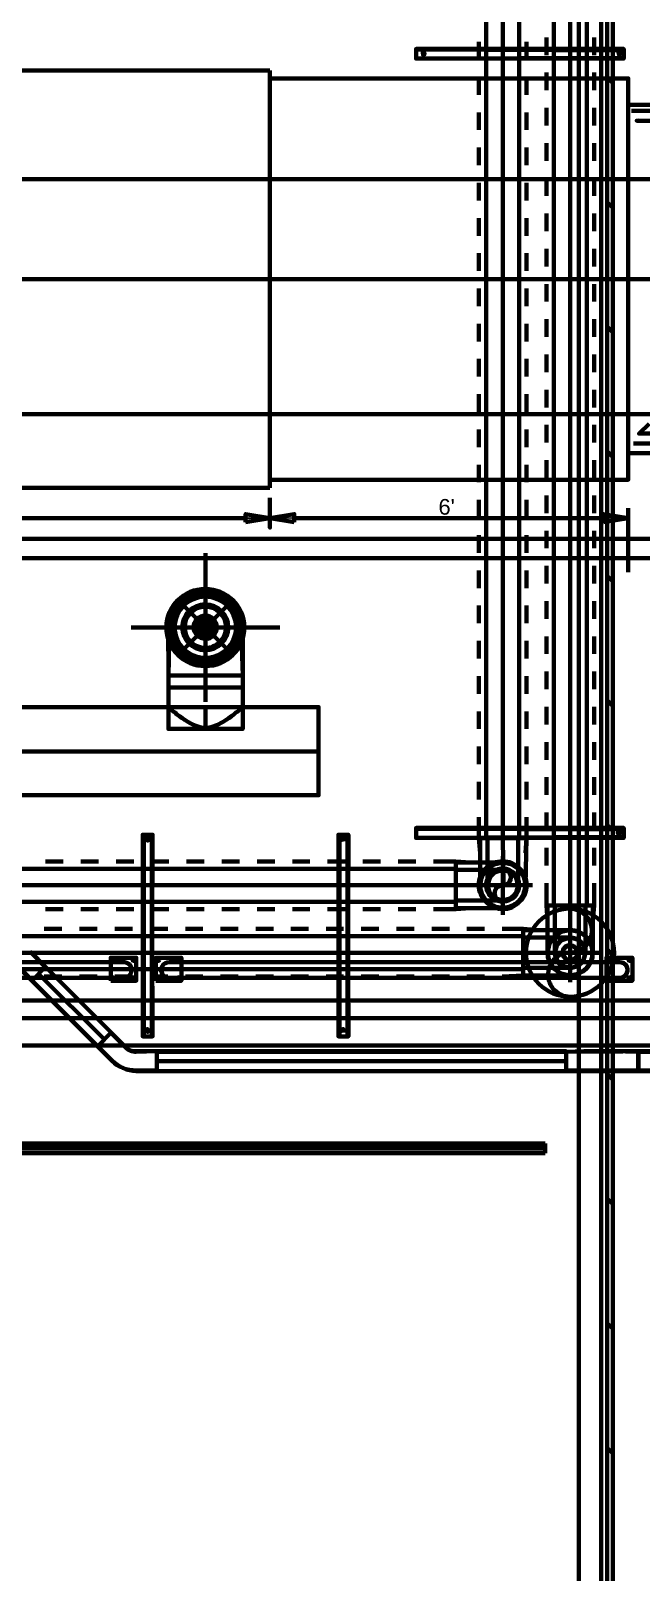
# Model space of a CAD drawing. Extents: x 0 to 1153, y 0 to 816.
# Drawn here: x 468.7 to 488.8, y 466.3 to 517.2 of the extents above; entities that cross this region are included whole.
import ezdxf

# ---------------------------------------------------------------- set-up
doc = ezdxf.new("R2010")
doc.units = 0
doc.header["$MEASUREMENT"] = 0
for name, color, linetype in [('Arch', 7, 'Continuous'), ('EQUIPMENTS', 7, 'Continuous'), ('Hatch', 7, 'Continuous'), ('HVAC', 7, 'Continuous'), ('PIPE', 7, 'Continuous')]:
    doc.layers.add(name, color=color, linetype=linetype)
doc.styles.add('Arial', font='arial.ttf')

msp = doc.modelspace()

# ---------------------------------------------------------------- hatches: boundary and pattern name
at = {"layer": 'Hatch', "linetype": 'Continuous', "lineweight": 211}
for points in [[(475.763, 501.258), (476.567, 501.121), (475.763, 500.994), (475.763, 501.121)], [(477.372, 501.258), (477.372, 501.121), (477.372, 500.994), (476.567, 501.121)], [(487.585, 501.258), (488.4, 501.121), (487.585, 500.994), (487.585, 501.121)]]:
    msp.add_hatch(color=251, dxfattribs=at).paths.add_polyline_path(points, flags=0)

# ---------------------------------------------------------------- linework, layer by layer
at = {"layer": 'Arch', "color": 11, "linetype": 'Continuous', "lineweight": 211}
for p, q in [((487.511, 383.91), (487.511, 638.059)), ((487.892, 515.493), (487.701, 515.684)), ((487.892, 511.376), (487.701, 511.567)), ((487.892, 507.259), (487.701, 507.45)), ((487.892, 503.142), (487.701, 503.333)), ((487.892, 499.025), (487.701, 499.216)), ((487.892, 494.908), (487.701, 495.109)), ((487.892, 490.791), (487.701, 490.993)), ((487.892, 486.675), (487.701, 486.876)), ((487.892, 482.568), (487.701, 482.759)), ((487.892, 478.451), (487.701, 478.642)), ((487.892, 474.334), (487.701, 474.525)), ((487.892, 470.218), (487.701, 470.408))]:
    msp.add_line(p, q, dxfattribs=at)
for points in [[(683.546, 383.17), (486.77, 383.17), (486.77, 638.799), (492.315, 633.254)], [(683.546, 383.17), (486.77, 383.17), (486.77, 638.799), (683.546, 638.799)], [(683.154, 383.254), (683.059, 383.254), (682.964, 383.254), (487.892, 383.254), (487.892, 638.609), (682.964, 638.609), (682.964, 383.254)], [(113.961, 576.781), (487.701, 576.781), (487.701, 454.501), (113.961, 454.501)], [(110.871, 493.194), (117.03, 493.194), (123.19, 484.6), (917.988, 484.6)], [(456.809, 486.448), (471.784, 486.448), (471.836, 486.432), (471.884, 486.406), (471.926, 486.37), (471.959, 486.325), (471.982, 486.274), (471.994, 486.22), (471.994, 486.166), (471.982, 486.112), (471.959, 486.061), (471.926, 486.016), (471.884, 485.98), (471.836, 485.954), (471.784, 485.938), (471.752, 485.934), (456.864, 485.934)], [(113.961, 485.182), (496.327, 485.182), (113.961, 485.182)]]:
    msp.add_lwpolyline(points, dxfattribs=at)
for points in [[(471.308, 485.838), (471.308, 486.6), (472.154, 486.6), (472.154, 485.838)], [(471.728, 486.452), (471.784, 486.448)], [(472.8, 485.838), (472.8, 486.6), (473.647, 486.6), (473.647, 485.838)], [(487.68, 485.838), (487.68, 486.6), (488.537, 486.6), (488.537, 485.838)], [(494.845, 483.701), (494.845, 427.429), (494.845, 483.701), (496.327, 483.701), (113.961, 483.701)]]:
    msp.add_lwpolyline(points, close=True, dxfattribs=at)
msp.add_lwpolyline([(473.247, 485.934), (473.178, 485.941), (473.126, 485.959), (473.069, 485.997), (473.023, 486.049), (472.993, 486.112), (472.981, 486.166), (472.981, 486.22), (473.015, 486.325), (473.015, 486.325), (473.015, 486.325), (472.981, 486.22), (472.981, 486.166), (472.993, 486.112), (473.023, 486.049), (473.069, 485.997), (473.126, 485.959), (473.178, 485.941), (473.247, 485.934), (488.139, 485.934), (488.194, 485.945), (488.244, 485.966), (488.299, 486.006), (488.342, 486.061), (488.365, 486.112), (488.377, 486.166), (488.377, 486.22), (488.365, 486.274), (488.335, 486.337), (488.289, 486.389), (488.232, 486.427), (488.18, 486.445), (488.124, 486.452), (473.247, 486.453, 0.273624), (473.015, 486.325)], format="xyb", dxfattribs=at)
for centre, radius in [((471.376, 486.532), 0.037), ((472.064, 486.532), 0.037), ((472.879, 486.532), 0.037), ((473.567, 486.532), 0.037), ((487.759, 486.532), 0.037), ((488.447, 486.532), 0.037), ((471.376, 485.918), 0.037), ((472.064, 485.918), 0.0371), ((472.879, 485.918), 0.037), ((473.567, 485.918), 0.0371), ((487.759, 485.918), 0.037), ((488.447, 485.918), 0.037)]:
    msp.add_circle(centre, radius, dxfattribs=at)
msp.add_arc((488.119, 486.193), 0.259, 271.305, 91.8195, dxfattribs=at)
at = {"layer": 'EQUIPMENTS', "color": 251, "linetype": 'Continuous', "lineweight": 211}
for p, q in [((488.506, 514.583), (491.617, 514.583)), ((113.961, 509.016), (613.981, 509.016)), ((488.58, 503.587), (491.617, 503.587)), ((632.852, 500.443), (113.961, 500.443)), ((632.852, 499.798), (113.961, 499.798))]:
    msp.add_line(p, q, dxfattribs=at)
for points in [[(488.76, 514.265), (488.685, 514.255), (491.617, 514.255)], [(489.088, 504.243), (488.76, 503.915), (491.617, 503.915)]]:
    msp.add_lwpolyline(points, dxfattribs=at)
msp.add_lwpolyline([(487.585, 500.994), (488.4, 501.121), (487.585, 501.258)], close=True, dxfattribs=at)
at = {"layer": 'Hatch', "color": 251, "linetype": 'Continuous', "lineweight": 211}
for p, q in [((476.567, 515.916), (113.961, 515.916)), ((488.4, 499.332), (488.4, 501.449)), ((475.763, 501.121), (422.18, 501.121)), ((487.585, 501.121), (477.372, 501.121))]:
    msp.add_line(p, q, dxfattribs=at)
at = {"layer": 'Hatch', "color": 3, "linetype": 'Continuous', "lineweight": 211}
for p, q in [((472.398, 490.664), (472.419, 490.664)), ((478.864, 490.664), (478.885, 490.664))]:
    msp.add_line(p, q, dxfattribs=at)
at = {"layer": 'Hatch', "color": 5, "linetype": 'Continuous', "lineweight": 211}
for p, q in [((471.096, 483.902), (468.926, 486.071)), ((486.357, 483.182), (472.832, 483.182)), ((113.961, 480.303), (485.659, 480.303))]:
    msp.add_line(p, q, dxfattribs=at)
at = {"layer": 'Hatch', "color": 3, "linetype": 'Continuous', "lineweight": 211}
for points in [[(488.252, 516.573), (488.252, 516.308), (488.252, 516.625), (488.252, 516.308), (488.252, 516.573), (481.394, 516.604), (488.252, 516.625), (481.394, 516.625), (481.394, 516.308), (488.252, 516.308), (481.394, 516.308), (488.252, 516.329)], [(481.394, 516.573), (481.394, 516.308), (481.394, 516.573), (481.394, 516.625), (481.394, 516.329)], [(481.632, 516.424), (481.613, 516.516), (481.632, 516.424), (481.679, 516.468), (481.613, 516.516), (481.632, 516.424), (481.613, 516.516), (481.613, 516.516)], [(488.098, 516.424), (488.079, 516.516), (488.098, 516.424), (488.146, 516.468), (488.079, 516.516), (488.098, 516.424), (488.079, 516.516), (488.079, 516.516)], [(472.567, 490.511), (472.534, 490.466), (472.475, 490.493), (472.567, 490.511), (472.523, 490.558), (472.475, 490.493), (472.567, 490.511), (472.534, 490.466), (472.475, 490.493), (472.472, 490.507)], [(479.033, 490.511), (478.942, 490.493), (479.033, 490.511), (478.99, 490.558), (478.942, 490.493), (479.033, 490.511), (478.942, 490.493), (478.942, 490.493)], [(488.252, 490.834), (488.252, 490.559), (488.252, 490.887), (488.252, 490.559), (488.252, 490.834), (481.394, 490.855), (488.252, 490.887), (481.394, 490.887), (481.394, 490.559), (488.252, 490.559), (481.394, 490.559), (488.252, 490.59)], [(481.394, 490.834), (481.394, 490.559), (481.394, 490.834), (481.394, 490.887), (481.394, 490.59)], [(488.098, 490.686), (488.053, 490.718), (488.079, 490.777), (488.098, 490.686), (488.146, 490.729), (488.079, 490.777), (488.098, 490.686), (488.053, 490.718), (488.079, 490.777), (488.094, 490.781)], [(472.419, 483.997), (472.694, 483.997), (472.366, 483.997), (472.694, 483.997), (472.419, 483.997), (472.694, 483.997), (472.419, 483.997), (472.366, 483.997), (472.662, 483.997), (472.366, 483.997)], [(472.567, 484.193), (472.534, 484.148), (472.475, 484.174), (472.567, 484.193), (472.523, 484.24), (472.475, 484.174), (472.567, 484.193), (472.534, 484.148), (472.475, 484.174), (472.472, 484.189)], [(478.885, 483.997), (479.16, 483.997), (478.832, 483.997), (479.16, 483.997), (478.885, 483.997), (479.16, 483.997), (478.885, 483.997), (478.832, 483.997), (479.129, 483.997), (478.832, 483.997)], [(479.033, 484.193), (478.941, 484.178), (478.982, 484.24), (479.033, 484.193), (478.99, 484.24), (478.941, 484.178), (479.033, 484.193), (478.941, 484.178), (478.941, 484.178)]]:
    msp.add_lwpolyline(points, dxfattribs=at)
at = {"layer": 'Hatch', "color": 251, "linetype": 'Continuous', "lineweight": 211}
for points in [[(476.567, 502.126), (476.567, 515.916), (476.567, 502.126), (476.567, 515.916), (476.567, 502.126), (476.567, 515.916), (476.567, 502.126), (113.961, 502.126)], [(113.961, 512.318), (490.294, 512.318), (503.216, 512.318)], [(113.961, 504.56), (490.294, 504.56), (503.216, 504.56)], [(476.567, 501.798), (476.567, 500.803), (476.567, 501.798)]]:
    msp.add_lwpolyline(points, dxfattribs=at)
for points in [[(476.567, 515.652), (476.567, 502.391), (488.4, 502.391), (488.4, 515.652)], [(494.845, 503.269), (494.845, 514.773), (488.4, 514.773), (488.4, 503.269)], [(475.763, 500.994), (476.567, 501.121), (475.763, 501.258)], [(477.372, 500.994), (476.567, 501.121), (477.372, 501.258)]]:
    msp.add_lwpolyline(points, close=True, dxfattribs=at)
at = {"layer": 'Hatch', "color": 251, "linetype": 'Continuous', "lineweight": 0}
for points in [[(477.372, 501.258), (477.372, 501.121), (476.567, 501.121), (477.372, 500.994), (477.372, 501.121), (476.567, 501.121), (475.763, 501.258), (475.763, 501.121), (475.763, 500.994), (476.567, 501.121)], [(487.585, 501.258), (488.4, 501.121), (487.585, 501.121), (487.585, 500.994), (488.4, 501.121), (487.585, 501.121)]]:
    msp.add_lwpolyline(points, close=True, dxfattribs=at)
msp.add_lwpolyline([(475.763, 501.121), (476.567, 501.121), (475.763, 501.121)], dxfattribs=at)
at = {"layer": 'Hatch', "color": 3, "linetype": 'Continuous', "lineweight": 211}
for points in [[(472.662, 490.664), (472.366, 490.664), (472.662, 490.664), (472.419, 490.664), (472.366, 490.664), (472.662, 490.664), (472.419, 490.664), (472.694, 490.664), (472.398, 490.664), (472.398, 483.997), (472.366, 490.664), (472.398, 483.997), (472.398, 490.664), (472.366, 483.997), (472.366, 490.664), (472.662, 490.664), (472.662, 483.997), (472.694, 490.664), (472.662, 483.997), (472.662, 490.664), (472.694, 483.997)], [(479.129, 490.664), (478.832, 490.664), (479.129, 490.664), (478.885, 490.664), (478.832, 490.664), (479.129, 490.664), (478.885, 490.664), (479.16, 490.664), (478.864, 490.664), (478.864, 483.997), (478.832, 490.664), (478.864, 483.997), (478.864, 490.664), (478.832, 483.997), (478.832, 490.664), (479.129, 490.664), (479.129, 483.997), (479.16, 490.664), (479.129, 483.997), (479.129, 490.664), (479.16, 483.997)]]:
    msp.add_lwpolyline(points, close=True, dxfattribs=at)
at = {"layer": 'Hatch', "color": 5, "linetype": 'Continuous', "lineweight": 211}
for points in [[(469.149, 486.283), (468.672, 486.77), (469.159, 486.294), (468.683, 486.78), (469.149, 486.283)], [(468.704, 485.838), (468.217, 486.315), (468.715, 485.849), (468.238, 486.336), (468.704, 485.838), (469.159, 486.294)], [(471.329, 484.124), (471.805, 483.648), (471.318, 484.113), (471.794, 483.637), (471.329, 484.124), (470.874, 483.669), (468.715, 485.849), (470.884, 483.679), (468.704, 485.838), (470.874, 483.669), (471.329, 484.124), (469.159, 486.294), (471.329, 484.124), (469.159, 486.294), (468.715, 485.849), (469.159, 486.294), (468.704, 485.838), (469.159, 486.294), (471.329, 484.124), (470.884, 483.679), (471.329, 484.124), (470.874, 483.669)], [(471.361, 483.203), (470.884, 483.679), (471.35, 483.193), (470.874, 483.669)], [(490.093, 483.51), (486.357, 483.489), (486.939, 483.51), (486.357, 483.489), (488.728, 483.51)], [(485.659, 480.462), (113.961, 480.462), (485.659, 480.452), (113.961, 480.452), (485.659, 480.462), (485.659, 480.145)], [(113.961, 480.155), (485.659, 480.155), (113.961, 480.145), (485.659, 480.145)]]:
    msp.add_lwpolyline(points, close=True, dxfattribs=at)
msp.add_lwpolyline([(490.093, 482.875), (486.357, 482.875), (486.939, 482.854), (486.357, 482.854), (486.357, 483.489), (472.832, 483.489), (486.357, 483.51), (486.357, 482.854), (472.832, 482.854), (486.357, 482.854), (472.832, 482.854), (486.357, 482.854), (486.357, 483.489), (486.357, 482.854), (486.357, 483.51), (472.832, 483.51), (472.832, 482.854), (472.832, 483.489), (472.832, 482.875), (472.149, 482.875, -0.198943), (471.352, 483.195, 0.198948), (472.154, 482.854), (472.832, 482.875), (472.149, 482.875, -0.198943), (471.352, 483.195, 0.198948), (472.154, 482.854), (472.832, 482.854), (472.832, 483.51), (472.149, 483.508, -0.199024), (471.793, 483.635, 0.198862), (472.154, 483.489), (472.832, 483.51), (472.149, 483.508, -0.199024), (471.793, 483.635, 0.198862), (472.154, 483.489), (472.832, 483.51), (486.357, 483.51), (486.357, 482.854), (488.728, 482.854), (490.093, 482.854)], format="xyb", dxfattribs=at)
for points in [[(472.832, 483.51), (472.832, 482.854), (472.832, 483.51)], [(489.691, 483.489), (486.939, 483.51), (488.315, 483.51), (488.728, 483.51), (491.924, 483.489), (488.728, 483.51), (488.728, 482.854), (491.924, 482.854), (488.738, 482.875), (488.326, 482.875), (486.939, 482.854), (489.691, 482.854)], [(490.082, 483.489), (488.738, 483.489), (488.738, 482.854), (488.738, 482.854), (488.728, 483.51), (490.093, 483.51)], [(490.093, 482.875), (488.728, 482.854), (488.738, 483.489), (490.093, 483.489)]]:
    msp.add_lwpolyline(points, dxfattribs=at)
at = {"layer": 'HVAC', "color": 6, "linetype": 'Continuous', "lineweight": 211}
for p, q in [((474.44, 495.057), (474.44, 499.967)), ((473.572, 498.38), (475.308, 496.644)), ((475.308, 498.38), (473.572, 496.644)), ((471.985, 497.512), (476.896, 497.512)), ((478.176, 494.877), (478.176, 491.966))]:
    msp.add_line(p, q, dxfattribs=at)
for points in [[(475.615, 497.517, 0.414184), (474.435, 498.697, 0.41421), (473.276, 497.517, 0.414229), (474.435, 496.401, -0.414223), (473.318, 497.517, -0.414211), (474.435, 498.623, 0.414221), (473.329, 497.517, 0.414221), (474.435, 496.39, -0.414199), (473.308, 497.517, -0.414186), (474.435, 498.623, 0.414221), (473.329, 497.517, 0.414221), (474.435, 496.411, -0.414221), (473.329, 497.517, -0.414221), (474.435, 498.623, -0.414221), (475.541, 497.517, -0.414221), (474.435, 496.411, -0.414221), (473.329, 497.517, -0.414221), (474.435, 498.623, 0.414221), (473.329, 497.517, 0.414221), (474.435, 496.369, -0.414234), (473.287, 497.517, -0.414207), (474.435, 498.623, -0.414221), (475.541, 497.517, -0.414221), (474.435, 496.39, 0.414214), (475.615, 497.517, 0.414201), (474.435, 498.697, -0.41419), (475.615, 497.517, 0.414217), (474.435, 498.697, -0.414184), (475.615, 497.517, -0.414195), (474.435, 496.337, 0.414195), (475.615, 497.517, -0.414229), (474.435, 496.401, 0.414203), (475.541, 497.517, 0.414221), (474.435, 498.697, -0.414201), (475.541, 497.517, -0.414221), (474.435, 496.39, 0.414214), (475.541, 497.517, 0.414221), (474.435, 498.623, -0.414221), (475.541, 497.517, -0.414221), (474.435, 496.411, 0.414221), (475.541, 497.517, 0.414221), (474.435, 498.697, -0.414179), (475.541, 497.517, -0.414221), (474.435, 496.369, 0.414207), (475.615, 497.517, -0.414221), (474.435, 496.411, -0.414199), (473.308, 497.517, -0.414217), (474.435, 498.697, 0.41421), (473.255, 497.517, 0.414222), (474.435, 496.337, -0.414222), (473.255, 497.517), (473.213, 495.924), (473.213, 495.522), (473.213, 494.877), (473.213, 494.157), (473.213, 494.877), (473.213, 495.522), (473.213, 494.877), (473.213, 494.157), (473.213, 494.877), (475.668, 494.877), (475.668, 494.157), (475.668, 494.877), (475.668, 495.522), (475.668, 495.924), (475.615, 497.517, -0.414211), (474.435, 496.231, 0.414207), (475.721, 497.517, 0.414212), (474.435, 498.771, -0.414214), (475.721, 497.517, -0.414214), (474.435, 496.231, -0.414207), (473.149, 497.517, -0.414196), (474.435, 498.782, -0.414203), (475.7, 497.517, -0.414218), (474.435, 496.231, -0.414197), (473.149, 497.517, -0.414198), (474.435, 498.771, 0.414214), (473.149, 497.517, 0.414207), (474.435, 496.231)], [(475.668, 497.517, -0.414218), (474.435, 496.284, -0.41423), (473.202, 497.517, -0.414218), (474.435, 498.75, -0.414205), (475.668, 497.517, -0.414218), (474.435, 496.284, -0.41423), (473.202, 497.517), (473.213, 495.924), (473.202, 497.517, -0.414218), (474.435, 498.75, -0.414205), (475.668, 497.517), (475.668, 495.924), (475.668, 497.517, -0.414218), (474.435, 496.284, -0.41423), (473.202, 497.517, -0.414218), (474.435, 498.75, -0.414205), (475.668, 497.517, 0.414205), (474.435, 498.75, 0.414218), (473.202, 497.517, 0.41423), (474.435, 496.284)], [(475.541, 497.517, 0.414221), (474.435, 498.644, 0.414221), (473.308, 497.517, 0.414221), (474.435, 496.411, -0.414221), (473.308, 497.517, -0.414221), (474.435, 498.623, 0.414186), (473.308, 497.517)], [(474.435, 497.808), (474.505, 497.8), (474.569, 497.776), (474.624, 497.738), (474.682, 497.671), (474.711, 497.609), (474.737, 497.517), (474.703, 497.404), (474.67, 497.345), (474.607, 497.282), (474.548, 497.249), (474.435, 497.215), (474.313, 497.23), (474.251, 497.265), (474.198, 497.314), (474.158, 497.374), (474.132, 497.442), (474.124, 497.492), (474.139, 497.419), (474.17, 497.353), (474.214, 497.296), (474.27, 497.252), (474.336, 497.221), (474.435, 497.215), (474.336, 497.221), (474.27, 497.252), (474.214, 497.296), (474.17, 497.353), (474.139, 497.419), (474.124, 497.492), (474.139, 497.419), (474.17, 497.353), (474.214, 497.296), (474.27, 497.252), (474.336, 497.221), (474.435, 497.215), (474.548, 497.249), (474.607, 497.282), (474.67, 497.345), (474.703, 497.404), (474.737, 497.517), (474.711, 497.609), (474.682, 497.671), (474.624, 497.738), (474.569, 497.776), (474.505, 497.8), (474.435, 497.808), (474.505, 497.8), (474.569, 497.776), (474.624, 497.738), (474.682, 497.671), (474.711, 497.609), (474.737, 497.517), (474.703, 497.404), (474.67, 497.345), (474.607, 497.282), (474.548, 497.249), (474.435, 497.215), (474.548, 497.249), (474.607, 497.282), (474.67, 497.345), (474.703, 497.404), (474.737, 497.517), (474.737, 497.517), (474.711, 497.609), (474.682, 497.671), (474.624, 497.738), (474.569, 497.776), (474.505, 497.8), (474.435, 497.808), (474.505, 497.8), (474.569, 497.776), (474.624, 497.738), (474.682, 497.671), (474.711, 497.609), (474.737, 497.517), (474.718, 497.447), (474.693, 497.383), (474.656, 497.328), (474.588, 497.27), (474.527, 497.241), (474.435, 497.215), (474.548, 497.249), (474.607, 497.282), (474.67, 497.345), (474.703, 497.404), (474.737, 497.517), (474.737, 497.517), (474.711, 497.609), (474.682, 497.671), (474.624, 497.738), (474.569, 497.776), (474.505, 497.8), (474.435, 497.808, 0.414205), (474.145, 497.517, 0.414253), (474.435, 497.215, -0.414253), (474.144, 497.517, -0.414205), (474.435, 497.808, 0.414205), (474.145, 497.517, 0.414253), (474.435, 497.215), (474.527, 497.241), (474.588, 497.27), (474.656, 497.328), (474.693, 497.383), (474.718, 497.447), (474.737, 497.517, 0.414229), (474.435, 497.808, 0.41423), (474.124, 497.517, -0.41423), (474.435, 497.808, 0.414112), (474.134, 497.517, 0.414137), (474.435, 497.215, 0.414277), (474.737, 497.517, 0.414229), (474.435, 497.808, -0.414114), (474.737, 497.517, -0.414277), (474.435, 497.215, 0.414137), (474.737, 497.517)], [(474.435, 497.311), (474.37, 497.321), (474.313, 497.351), (474.26, 497.408), (474.235, 497.468), (474.229, 497.534), (474.245, 497.598), (474.278, 497.651), (474.34, 497.701), (474.435, 497.734), (474.34, 497.701), (474.278, 497.651), (474.245, 497.598), (474.229, 497.534), (474.235, 497.468), (474.26, 497.408), (474.313, 497.351), (474.37, 497.321), (474.435, 497.311), (474.37, 497.321), (474.294, 497.352), (474.251, 497.403), (474.229, 497.449), (474.219, 497.499), (474.217, 497.517, -0.414158), (474.435, 497.734), (474.544, 497.693), (474.592, 497.651), (474.625, 497.598), (474.652, 497.517), (474.618, 497.422), (474.581, 497.371), (474.53, 497.334), (474.435, 497.311), (474.544, 497.342), (474.601, 497.395), (474.631, 497.452), (474.652, 497.517), (474.652, 497.517), (474.619, 497.403), (474.576, 497.352), (474.519, 497.317), (474.435, 497.311), (474.519, 497.317), (474.576, 497.352), (474.619, 497.403), (474.652, 497.517), (474.652, 497.517, 0.414158), (474.435, 497.734)]]:
    msp.add_lwpolyline(points, format="xyb", dxfattribs=at)
for points in [[(473.424, 497.517, 0.414206), (474.435, 496.507, -0.414206), (473.424, 497.517, -0.414206), (474.435, 498.528, 0.414206)], [(473.678, 497.517, 0.414254), (474.435, 496.76, -0.414254), (473.678, 497.517, -0.414224), (474.435, 498.274, 0.414224)], [(475.128, 497.517, 0.414194), (474.435, 498.21, 0.414239), (473.742, 497.517, 0.414259), (474.435, 496.824, 0.414214), (475.149, 497.517, 0.414183), (474.435, 498.232, 0.414183), (473.721, 497.517, 0.414214), (474.435, 496.803, -0.414214), (473.721, 497.517, -0.414183), (474.435, 498.221, 0.414209), (473.731, 497.517, 0.414209), (474.435, 496.835, 0.414221), (475.117, 497.517, 0.414201), (474.435, 498.2, -0.414201), (475.117, 497.517, -0.414221), (474.435, 496.803, 0.414214), (475.192, 497.517, 0.414183), (474.435, 498.274, -0.414183), (475.192, 497.517, -0.414213), (474.435, 496.76, 0.414213), (475.149, 497.517, 0.414183), (474.435, 498.221, -0.414209), (475.149, 497.517, -0.414214), (474.435, 496.813, 0.414209)], [(473.752, 497.517, 0.414196), (474.435, 496.834, -0.414196), (473.752, 497.517, -0.414176), (474.435, 498.2, 0.414176)], [(475.446, 497.517, 0.414206), (474.435, 498.528, -0.414206), (475.446, 497.517, -0.414206), (474.435, 496.507, 0.414206)], [(474.811, 497.517, 0.414204), (474.435, 497.893, 0.414158), (474.06, 497.517, 0.414196), (474.435, 497.142, -0.414196), (474.059, 497.517, -0.414158), (474.435, 497.903, 0.414273), (474.049, 497.517, 0.414307), (474.435, 497.142, 0.414241), (474.811, 497.517, 0.414204), (474.435, 497.904, -0.414192), (474.81, 497.517, -0.414241), (474.435, 497.13, 0.414228)]]:
    msp.add_lwpolyline(points, format="xyb", close=True, dxfattribs=at)
for points in [[(474.435, 497.406), (474.384, 497.418), (474.345, 497.452), (474.325, 497.499), (474.329, 497.552), (474.356, 497.596), (474.4, 497.623), (474.453, 497.627), (474.501, 497.607), (474.537, 497.56), (474.546, 497.508), (474.525, 497.452), (474.486, 497.418), (474.444, 497.406), (474.47, 497.412), (474.525, 497.452), (474.546, 497.508), (474.537, 497.56), (474.486, 497.616), (474.435, 497.628), (474.486, 497.616), (474.525, 497.583), (474.545, 497.535), (474.54, 497.482), (474.514, 497.439), (474.47, 497.412), (474.417, 497.408), (474.369, 497.427), (474.333, 497.474), (474.324, 497.526), (474.345, 497.583), (474.384, 497.616), (474.426, 497.628), (474.4, 497.623), (474.345, 497.583), (474.324, 497.526), (474.333, 497.474), (474.384, 497.418), (474.435, 497.406), (474.384, 497.418), (474.345, 497.452), (474.325, 497.499), (474.329, 497.552), (474.356, 497.596), (474.4, 497.623), (474.453, 497.627), (474.501, 497.607), (474.534, 497.568), (474.546, 497.517), (474.534, 497.466), (474.501, 497.427), (474.453, 497.408), (474.4, 497.412), (474.356, 497.439), (474.329, 497.482), (474.325, 497.535), (474.345, 497.583), (474.384, 497.616), (474.435, 497.628), (474.486, 497.616), (474.525, 497.583), (474.545, 497.535), (474.54, 497.482), (474.514, 497.439), (474.435, 497.406)], [(474.44, 495.522), (475.668, 495.522), (473.213, 495.522), (474.44, 495.522), (475.668, 495.522), (473.213, 495.522), (474.44, 495.522), (475.668, 495.522), (473.213, 495.522), (475.668, 495.522), (475.668, 494.877), (475.668, 494.157), (475.668, 494.877), (475.668, 495.522), (473.213, 495.522), (474.44, 495.522), (474.44, 495.924)], [(475.668, 495.924), (473.213, 495.924), (475.668, 495.924), (473.213, 495.924), (475.668, 495.924), (473.213, 495.924), (475.668, 495.924), (473.213, 495.924)], [(475.668, 494.877), (475.626, 494.834), (475.562, 494.792), (475.509, 494.739), (475.446, 494.697), (475.372, 494.633), (475.297, 494.58), (475.213, 494.517), (475.118, 494.453), (475.022, 494.39), (474.811, 494.284), (474.747, 494.263), (474.694, 494.242), (474.631, 494.22), (474.567, 494.21), (474.504, 494.199), (474.377, 494.199), (474.313, 494.21), (474.25, 494.22), (474.186, 494.242), (474.123, 494.263), (474.07, 494.284), (473.953, 494.337), (473.858, 494.39), (473.752, 494.453), (473.668, 494.517), (473.583, 494.58), (473.498, 494.633), (473.435, 494.697), (473.371, 494.739), (473.318, 494.792), (473.265, 494.824), (473.223, 494.866), (473.213, 494.866), (473.213, 494.877), (473.213, 494.866), (473.223, 494.866), (473.265, 494.824), (473.318, 494.792), (473.371, 494.739), (473.435, 494.697), (473.498, 494.633), (473.583, 494.58), (473.668, 494.517), (473.752, 494.453), (473.858, 494.39), (473.953, 494.337), (474.07, 494.284), (474.123, 494.263), (474.186, 494.242), (474.25, 494.22), (474.313, 494.21), (474.377, 494.199), (474.504, 494.199), (474.567, 494.21), (474.631, 494.22), (474.694, 494.242), (474.747, 494.263), (474.811, 494.284), (475.022, 494.39), (475.118, 494.453), (475.213, 494.517), (475.297, 494.58), (475.372, 494.633), (475.446, 494.697), (475.509, 494.739), (475.562, 494.792), (475.604, 494.824), (475.668, 494.877)], [(475.668, 494.157), (473.213, 494.157), (474.44, 494.157), (475.668, 494.157), (473.213, 494.157), (474.44, 494.157), (475.668, 494.157), (473.213, 494.157), (474.44, 494.157), (475.668, 494.157), (473.213, 494.157), (474.44, 494.157)]]:
    msp.add_lwpolyline(points, close=True, dxfattribs=at)
for points in [[(474.44, 497.512), (474.44, 495.924)], [(420.296, 493.416), (420.296, 491.966), (420.296, 493.416), (420.296, 494.877), (420.296, 493.416), (478.176, 493.416), (420.296, 493.416), (416.412, 493.416), (416.412, 495.194), (416.412, 491.638), (416.412, 493.416), (416.412, 491.638), (416.412, 495.194), (420.296, 494.877), (478.176, 494.877), (478.176, 491.966), (420.296, 491.966), (416.412, 491.638), (355.917, 491.638)], [(474.44, 494.157), (474.44, 494.877), (474.44, 494.157)]]:
    msp.add_lwpolyline(points, dxfattribs=at)
msp.add_circle((474.436, 497.517), 1.159, dxfattribs=at)
msp.add_point((474.44, 497.512), dxfattribs=at)
msp.add_point((474.44, 497.512), dxfattribs=at)
msp.add_point((474.44, 497.512), dxfattribs=at)
msp.add_point((474.44, 497.512), dxfattribs=at)
msp.add_point((474.44, 497.512), dxfattribs=at)
msp.add_point((474.44, 497.512), dxfattribs=at)
at = {"layer": 'PIPE', "color": 220, "linetype": 'Continuous', "lineweight": 211}
for p, q in [((485.701, 517.006), (485.701, 516.424)), ((487.278, 516.424), (487.278, 517.006)), ((485.701, 515.842), (485.701, 515.26)), ((487.278, 515.26), (487.278, 515.842)), ((485.701, 514.678), (485.701, 514.096)), ((487.278, 514.096), (487.278, 514.678)), ((485.701, 513.514), (485.701, 512.932)), ((487.278, 512.932), (487.278, 513.514)), ((485.701, 512.35), (485.701, 511.768)), ((487.278, 511.768), (487.278, 512.35)), ((485.701, 511.186), (485.701, 510.603)), ((487.278, 510.603), (487.278, 511.186)), ((485.701, 510.021), (485.701, 509.439)), ((487.278, 509.439), (487.278, 510.021)), ((485.701, 508.857), (485.701, 508.275)), ((487.278, 508.275), (487.278, 508.857)), ((485.701, 507.693), (485.701, 507.111)), ((487.278, 507.111), (487.278, 507.693)), ((485.701, 506.529), (485.701, 505.947)), ((487.278, 505.947), (487.278, 506.529)), ((485.701, 505.365), (485.701, 504.783)), ((487.278, 504.783), (487.278, 505.365)), ((485.701, 504.201), (485.701, 503.618)), ((487.278, 503.618), (487.278, 504.201)), ((485.701, 503.036), (485.701, 502.454)), ((487.278, 502.454), (487.278, 503.036)), ((485.701, 501.872), (485.701, 501.29)), ((487.278, 501.29), (487.278, 501.872)), ((485.701, 500.708), (485.701, 500.126)), ((487.278, 500.126), (487.278, 500.708)), ((485.701, 499.544), (485.701, 498.962)), ((487.278, 498.962), (487.278, 499.544)), ((485.701, 498.38), (485.701, 497.798)), ((487.278, 497.798), (487.278, 498.38)), ((485.701, 497.216), (485.701, 496.634)), ((487.278, 496.634), (487.278, 497.216)), ((485.701, 496.051), (485.701, 495.469)), ((487.278, 495.469), (487.278, 496.051)), ((485.701, 494.887), (485.701, 494.305)), ((487.278, 494.305), (487.278, 494.887)), ((485.701, 493.723), (485.701, 493.141)), ((487.278, 493.141), (487.278, 493.723)), ((485.701, 492.559), (485.701, 491.977)), ((487.278, 491.977), (487.278, 492.559)), ((485.701, 491.395), (485.701, 490.813)), ((487.278, 490.813), (487.278, 491.395)), ((485.701, 490.231), (485.701, 489.648)), ((487.278, 489.648), (487.278, 490.231)), ((469.699, 487.553), (469.117, 487.553)), ((470.863, 487.553), (470.281, 487.553)), ((472.027, 487.553), (471.445, 487.553)), ((473.191, 487.553), (472.609, 487.553)), ((474.356, 487.553), (473.774, 487.553)), ((475.52, 487.553), (474.938, 487.553)), ((476.684, 487.553), (476.102, 487.553)), ((477.838, 487.553), (477.255, 487.553)), ((479.002, 487.553), (478.42, 487.553)), ((480.166, 487.553), (479.584, 487.553)), ((481.33, 487.553), (480.748, 487.553)), ((482.494, 487.553), (481.912, 487.553)), ((483.658, 487.553), (483.076, 487.553)), ((469.117, 485.976), (469.699, 485.976)), ((470.281, 485.976), (470.863, 485.976)), ((471.445, 485.976), (472.027, 485.976)), ((472.609, 485.976), (473.191, 485.976)), ((473.774, 485.976), (474.356, 485.976)), ((474.938, 485.976), (475.52, 485.976)), ((476.102, 485.976), (476.684, 485.976)), ((477.255, 485.976), (477.838, 485.976)), ((478.42, 485.976), (479.002, 485.976)), ((479.584, 485.976), (480.166, 485.976)), ((480.748, 485.976), (481.33, 485.976)), ((481.912, 485.976), (482.494, 485.976)), ((483.076, 485.976), (483.658, 485.976))]:
    msp.add_line(p, q, dxfattribs=at)
at = {"layer": 'PIPE', "color": 4, "linetype": 'Continuous', "lineweight": 211}
for p, q in [((483.468, 516.858), (483.468, 516.276)), ((485.045, 516.276), (485.045, 516.858)), ((483.468, 515.694), (483.468, 515.112)), ((485.045, 515.112), (485.045, 515.694)), ((483.468, 514.53), (483.468, 513.948)), ((485.045, 513.948), (485.045, 514.53)), ((483.468, 513.366), (483.468, 512.784)), ((485.045, 512.784), (485.045, 513.366)), ((483.468, 512.202), (483.468, 511.62)), ((485.045, 511.62), (485.045, 512.202)), ((483.468, 511.037), (483.468, 510.455)), ((485.045, 510.455), (485.045, 511.037)), ((483.468, 509.873), (483.468, 509.291)), ((485.045, 509.291), (485.045, 509.873)), ((483.468, 508.709), (483.468, 508.127)), ((485.045, 508.127), (485.045, 508.709)), ((483.468, 507.545), (483.468, 506.963)), ((485.045, 506.963), (485.045, 507.545)), ((483.468, 506.381), (483.468, 505.799)), ((485.045, 505.799), (485.045, 506.381)), ((483.468, 505.217), (483.468, 504.634)), ((485.045, 504.634), (485.045, 505.217)), ((483.468, 504.052), (483.468, 503.47)), ((485.045, 503.47), (485.045, 504.052)), ((483.468, 502.888), (483.468, 502.306)), ((485.045, 502.306), (485.045, 502.888)), ((483.468, 501.724), (483.468, 501.142)), ((485.045, 501.142), (485.045, 501.724)), ((483.468, 500.56), (483.468, 499.978)), ((485.045, 499.978), (485.045, 500.56)), ((483.468, 499.396), (483.468, 498.814)), ((485.045, 498.814), (485.045, 499.396)), ((483.468, 498.232), (483.468, 497.65)), ((485.045, 497.65), (485.045, 498.232)), ((483.468, 497.067), (483.468, 496.485)), ((485.045, 496.485), (485.045, 497.067)), ((483.468, 495.903), (483.468, 495.321)), ((485.045, 495.321), (485.045, 495.903)), ((483.468, 494.739), (483.468, 494.157)), ((485.045, 494.157), (485.045, 494.739)), ((483.468, 493.575), (483.468, 492.993)), ((485.045, 492.993), (485.045, 493.575)), ((483.468, 492.411), (483.468, 491.829)), ((485.045, 491.829), (485.045, 492.411)), ((483.711, 490.548), (484.801, 490.548)), ((469.741, 489.775), (469.159, 489.775)), ((470.905, 489.775), (470.323, 489.775)), ((472.07, 489.775), (471.488, 489.775)), ((473.234, 489.775), (472.652, 489.775)), ((474.398, 489.775), (473.816, 489.775)), ((475.562, 489.775), (474.98, 489.775)), ((476.726, 489.775), (476.144, 489.775)), ((477.89, 489.775), (477.308, 489.775)), ((479.055, 489.775), (478.472, 489.775)), ((480.219, 489.775), (479.637, 489.775)), ((481.383, 489.775), (480.801, 489.775)), ((482.706, 489.532), (482.706, 488.992)), ((469.159, 488.199), (469.741, 488.199)), ((470.323, 488.199), (470.905, 488.199)), ((471.488, 488.199), (472.07, 488.199)), ((472.652, 488.199), (473.234, 488.199)), ((473.816, 488.199), (474.398, 488.199)), ((474.98, 488.199), (475.562, 488.199)), ((476.144, 488.199), (476.726, 488.199)), ((477.308, 488.199), (477.89, 488.199)), ((478.472, 488.199), (479.055, 488.199)), ((479.637, 488.199), (480.219, 488.199)), ((480.801, 488.199), (481.383, 488.199))]:
    msp.add_line(p, q, dxfattribs=at)
at = {"layer": 'PIPE', "color": 110, "linetype": 'Continuous', "lineweight": 211}
for p, q in [((484.262, 488.019), (484.262, 489.955)), ((483.288, 488.992), (485.235, 488.992))]:
    msp.add_line(p, q, dxfattribs=at)
at = {"layer": 'PIPE', "color": 3, "linetype": 'Continuous', "lineweight": 211}
msp.add_line((484.928, 486.008), (484.928, 487.511), dxfattribs=at)
at = {"layer": 'PIPE', "color": 230, "linetype": 'Continuous', "lineweight": 211}
for p, q in [((486.484, 485.796), (486.484, 487.733)), ((485.521, 486.759), (487.458, 486.759))]:
    msp.add_line(p, q, dxfattribs=at)
at = {"layer": 'PIPE', "color": 200, "linetype": 'Continuous', "lineweight": 211}
msp.add_line((484.928, 487.31), (484.928, 486.759), dxfattribs=at)
at = {"layer": 'PIPE', "color": 4, "linetype": 'Continuous', "lineweight": 211}
for points in [[(483.711, 562.367), (484.801, 562.367), (483.711, 562.367), (483.711, 490.548), (484.801, 490.548), (484.801, 562.367)], [(483.51, 490.061), (483.468, 490.548), (483.468, 491.247)], [(485.013, 490.061), (485.045, 490.548), (485.045, 491.247)], [(484.256, 489.532), (484.321, 489.524), (484.38, 489.502), (484.432, 489.467), (484.474, 489.422), (484.505, 489.367), (484.523, 489.306), (484.525, 489.24), (484.512, 489.177), (484.486, 489.12), (484.447, 489.071), (484.398, 489.033), (484.342, 489.006), (484.278, 488.993), (484.262, 490.548), (485.045, 490.548), (483.468, 490.548), (484.262, 490.548)], [(485.013, 490.548), (483.51, 490.548), (485.013, 490.548)], [(113.961, 488.442), (482.706, 488.442), (482.706, 489.532), (113.961, 489.532)], [(483.193, 489.744), (482.706, 489.775), (481.965, 489.775)], [(482.706, 488.442), (482.706, 488.992), (482.706, 488.199), (482.706, 489.775), (482.706, 488.199), (481.965, 488.199)], [(483.542, 488.675), (483.478, 488.855), (483.51, 488.992), (483.478, 489.13), (483.521, 489.257), (483.542, 489.31), (483.553, 489.246), (483.521, 489.119), (483.51, 488.992), (483.478, 488.855), (483.542, 488.675), (483.478, 488.855), (483.51, 488.992), (483.521, 489.119), (483.553, 489.246), (483.51, 488.992), (483.478, 488.855), (483.542, 488.675), (483.542, 488.675), (483.51, 488.992), (483.51, 489.479)], [(483.775, 489.744), (484.262, 489.744), (483.976, 489.68), (484.135, 489.733), (484.262, 489.744), (484.526, 489.733), (484.389, 489.733), (484.262, 489.744), (484.135, 489.733), (484.008, 489.691), (484.124, 489.765), (484.262, 489.744), (484.389, 489.733), (484.526, 489.733), (484.526, 489.733), (484.399, 489.765), (484.262, 489.744), (484.399, 489.765), (484.526, 489.733), (484.579, 489.712)], [(483.944, 489.712), (484.124, 489.765), (484.262, 489.775)], [(485.013, 489.479), (485.013, 488.992), (485.002, 488.717), (485.034, 488.855), (485.013, 488.992), (484.96, 489.246), (485.002, 489.119), (485.013, 488.992), (485.002, 489.119), (484.971, 489.246), (485.034, 489.13), (485.013, 488.992), (485.034, 488.855), (485.002, 488.717), (485.002, 488.717), (485.034, 488.855), (485.013, 488.992), (485.034, 488.855), (485.002, 488.717)], [(483.468, 488.992), (483.478, 489.13), (483.521, 489.257)], [(484.981, 489.31), (485.002, 489.257), (485.034, 489.13), (485.045, 488.992)], [(483.986, 488.252), (484.124, 488.209), (484.262, 488.241), (484.399, 488.209), (484.526, 488.252), (484.547, 488.304), (484.389, 488.252), (484.262, 488.241), (484.124, 488.209), (483.986, 488.252), (484.124, 488.209), (484.262, 488.241), (484.124, 488.209), (483.986, 488.252), (484.262, 488.241), (484.389, 488.252), (484.526, 488.283), (484.262, 488.241), (483.775, 488.241)], [(484.579, 488.273), (484.526, 488.252), (484.399, 488.209), (484.262, 488.199)]]:
    msp.add_lwpolyline(points, dxfattribs=at)
at = {"layer": 'PIPE', "color": 110, "linetype": 'Continuous', "lineweight": 211}
for points in [[(484.262, 562.367), (484.262, 490.548), (484.262, 562.367)], [(113.961, 488.992), (482.706, 488.992), (113.961, 488.992)]]:
    msp.add_lwpolyline(points, dxfattribs=at)
at = {"layer": 'PIPE', "color": 200, "linetype": 'Continuous', "lineweight": 211}
for points in [[(487.034, 488.326), (485.944, 488.326), (487.034, 488.326), (487.034, 560.229), (485.944, 560.229), (485.944, 488.326)], [(113.961, 486.22), (484.928, 486.22), (484.928, 486.759), (486.484, 486.759), (486.484, 488.326)], [(484.928, 486.22), (484.928, 487.31), (113.961, 487.31)]]:
    msp.add_lwpolyline(points, dxfattribs=at)
at = {"layer": 'PIPE', "color": 230, "linetype": 'Continuous', "lineweight": 211}
for points in [[(486.484, 488.326), (486.484, 560.229), (486.484, 488.326)], [(113.961, 486.759), (484.928, 486.759), (113.961, 486.759)]]:
    msp.add_lwpolyline(points, dxfattribs=at)
at = {"layer": 'PIPE', "color": 3, "linetype": 'Continuous', "lineweight": 211}
for points in [[(482.706, 489.744), (482.706, 488.241), (484.262, 488.241), (484.526, 488.283), (484.78, 488.442), (484.949, 488.696), (485.045, 488.998, -0.414237), (484.256, 488.209, -0.414246), (483.468, 488.998, 0.414246), (484.256, 488.209, 0.414237), (485.045, 488.998, 0.414228), (484.256, 489.786, -0.414228), (485.002, 488.998, -0.414219), (484.256, 488.251, -0.414229), (483.468, 488.998, -0.414237), (484.256, 489.744, -0.41421), (485.013, 488.992), (485.045, 490.548), (483.51, 490.548), (483.51, 488.998, -0.414219), (484.256, 489.744, 0.414219), (483.51, 488.998, 0.414229), (484.256, 488.252, 0.414219), (485.002, 488.998, 0.41421), (484.262, 489.744), (482.706, 489.744), (482.706, 488.992), (482.706, 488.241), (482.706, 489.744), (482.706, 488.992), (482.706, 488.442), (482.706, 489.5), (482.706, 488.484), (482.706, 489.5), (484.262, 489.5), (484.494, 489.437), (484.685, 489.268), (484.77, 488.992), (484.706, 488.749), (484.537, 488.569), (484.262, 488.484), (484.018, 488.548), (484.262, 488.484), (484.018, 488.548), (483.838, 488.707), (483.754, 488.939), (483.754, 488.992), (483.817, 489.225), (483.986, 489.416), (484.262, 489.5), (484.537, 489.416), (484.706, 489.225), (484.77, 488.992), (484.759, 488.939), (484.685, 488.707), (484.494, 488.548), (484.262, 488.484), (483.986, 488.569), (483.817, 488.749), (483.754, 488.992), (483.754, 490.548), (484.77, 490.548), (484.77, 488.992), (484.706, 489.225), (484.537, 489.416), (484.262, 489.5), (484.018, 489.437), (483.838, 489.268), (483.754, 488.992), (483.754, 490.548), (484.77, 490.548), (484.77, 488.992), (484.759, 488.939), (484.685, 488.707), (484.494, 488.548), (484.304, 488.484), (482.706, 488.484), (482.706, 489.5), (484.262, 489.5), (484.018, 489.437), (483.838, 489.268), (483.754, 488.992), (483.817, 488.749), (484.018, 488.548), (483.838, 488.707), (483.754, 488.939), (483.754, 488.992), (483.817, 489.225), (483.986, 489.416), (484.262, 489.5), (484.494, 489.437), (484.685, 489.268), (484.77, 488.992), (484.706, 488.749), (484.537, 488.569), (484.304, 488.484), (482.706, 488.484), (482.706, 489.5), (484.262, 489.5), (484.494, 489.437), (484.685, 489.268), (484.77, 488.992), (484.706, 488.749), (484.537, 488.569), (484.262, 488.484), (484.018, 488.548), (484.256, 488.453), (484.191, 488.46), (484.132, 488.483), (484.081, 488.518), (484.038, 488.563), (484.008, 488.617), (483.986, 488.722), (484.017, 488.598), (484.018, 488.548), (483.838, 488.707), (483.754, 488.939), (483.754, 488.992), (483.817, 489.225), (483.986, 489.416), (484.256, 489.532), (484.256, 489.5, -0.414182), (484.759, 488.998, -0.414179), (484.256, 488.495, -0.41421), (483.754, 488.998, -0.414213), (484.256, 489.5, -0.414182), (484.759, 488.998, -0.414179), (484.256, 488.495, -0.41421), (483.754, 488.998, -0.414213), (484.256, 489.5, 0.414213), (483.754, 488.998, 0.41421), (484.256, 488.495, 0.414179), (484.759, 488.998, 0.414182), (484.256, 489.5, 0.414213), (483.754, 488.998, 0.41421), (484.256, 488.495, 0.414179), (484.759, 488.998, 0.414182), (484.256, 489.5, -0.414182), (484.759, 488.998, -0.414179), (484.256, 488.495, -0.41421), (483.754, 488.998, -0.414213), (484.256, 489.5, -0.414182), (484.759, 488.998, -0.414179), (484.256, 488.495, -0.41421), (483.754, 488.998, -0.414213), (484.256, 489.5, 0.414213), (483.754, 488.998, 0.41421), (484.256, 488.495, 0.414179), (484.759, 488.998, 0.414182), (484.256, 489.5, 0.414213), (483.754, 488.998, 0.41421), (484.256, 488.495, 0.414179), (484.759, 488.998, 0.414182), (484.256, 489.543, -0.414211), (484.801, 488.998, -0.414208), (484.256, 488.453, -0.41422), (483.711, 488.998, -0.414224), (484.3, 489.529), (484.361, 489.511), (484.416, 489.48), (484.461, 489.438), (484.496, 489.386), (484.518, 489.327), (484.526, 489.262), (484.518, 489.197), (484.496, 489.138), (484.461, 489.087), (484.416, 489.044), (484.361, 489.014), (484.256, 488.992), (484.256, 488.992, 0.414202), (483.986, 488.722)], [(484.262, 488.241), (483.965, 488.294), (483.711, 488.474), (483.553, 488.728), (483.468, 488.998), (483.574, 489.289), (483.743, 489.532), (483.997, 489.691), (484.256, 489.786, 0.414237), (483.468, 488.998)], [(486.479, 488.22, 0.414215), (485.024, 486.765, 0.414215), (486.479, 485.309)], [(485.733, 488.326), (485.733, 486.765, 0.414208), (486.479, 486.018, 0.414208), (487.236, 486.759), (487.236, 488.326)], [(486.479, 487.511), (486.22, 487.468), (485.965, 487.31), (485.796, 487.056), (485.733, 486.765), (485.786, 486.505), (485.944, 486.241), (486.188, 486.071), (486.484, 486.008), (484.928, 486.008), (484.928, 487.511), (486.479, 487.511), (486.78, 487.458), (487.034, 487.278), (487.193, 487.024), (487.225, 486.765, -0.414208), (486.479, 486.018, -0.414208), (485.733, 486.765, -0.414217), (486.479, 487.511, -0.414217), (487.225, 486.765, 0.414217), (486.484, 487.511, 0.414217), (485.733, 486.765)]]:
    msp.add_lwpolyline(points, format="xyb", dxfattribs=at)
for points in [[(484.262, 489.5), (484.537, 489.416), (484.706, 489.225), (484.77, 488.992), (484.759, 488.939), (484.685, 488.707), (484.494, 488.548), (484.262, 488.484), (483.986, 488.569), (483.817, 488.749), (483.754, 488.992), (483.754, 490.548), (484.77, 490.548), (484.77, 488.992), (484.706, 489.225), (484.537, 489.416), (484.262, 489.5), (484.018, 489.437), (483.838, 489.268), (483.754, 488.992), (483.754, 490.548), (484.77, 490.548), (483.754, 490.548), (484.77, 490.548), (484.77, 488.992), (484.759, 488.939), (484.685, 488.707), (484.494, 488.548), (484.304, 488.484), (482.706, 488.484), (482.706, 489.5), (484.262, 489.5), (484.018, 489.437), (483.838, 489.268), (483.754, 488.992), (483.817, 488.749), (484.018, 488.548), (483.838, 488.707), (483.754, 488.939), (483.754, 488.992), (483.817, 489.225), (483.986, 489.416), (484.262, 489.5), (484.537, 489.416), (484.685, 489.268), (484.77, 488.992), (484.706, 488.749), (484.537, 488.569), (484.304, 488.484), (482.706, 488.484), (482.706, 489.532), (482.706, 488.992), (482.706, 488.241)], [(483.468, 490.548), (484.262, 490.548), (485.045, 490.548)], [(484.77, 490.548), (483.754, 490.548), (484.77, 490.548)], [(482.706, 489.5), (482.706, 488.484), (482.706, 489.5)], [(485.013, 488.992), (484.96, 489.246), (484.801, 489.511), (484.558, 489.68), (484.262, 489.744)], [(484.262, 488.484), (484.219, 488.484), (483.986, 488.569)], [(485.976, 488.326), (486.992, 488.326), (485.976, 488.326)], [(486.479, 486.516), (486.419, 486.523), (486.364, 486.544), (486.303, 486.589), (486.258, 486.65), (486.237, 486.705), (486.23, 486.765), (486.237, 486.705), (486.258, 486.65), (486.303, 486.589), (486.364, 486.544), (486.419, 486.523), (486.479, 486.516), (486.419, 486.523), (486.364, 486.544), (486.317, 486.576), (486.278, 486.618), (486.25, 486.668), (486.23, 486.765), (486.23, 486.765), (486.25, 486.861), (486.25, 486.861), (486.303, 486.94), (486.348, 486.976), (486.4, 487.001), (486.479, 487.013), (486.419, 487.006), (486.364, 486.986), (486.317, 486.953), (486.278, 486.911), (486.25, 486.861), (486.23, 486.765)], [(486.484, 486.008), (486.749, 486.061), (487.003, 486.22), (487.172, 486.463), (487.236, 486.759)]]:
    msp.add_lwpolyline(points, dxfattribs=at)
at = {"layer": 'PIPE', "color": 4, "linetype": 'Continuous', "lineweight": 211}
msp.add_lwpolyline([(483.193, 488.241), (482.706, 488.199), (482.706, 489.744), (482.706, 488.992), (484.256, 488.992, 0.414202), (483.986, 488.722), (483.994, 488.658), (484.017, 488.598), (484.051, 488.547), (484.097, 488.505), (484.151, 488.474), (484.256, 488.453, -0.41422), (483.711, 488.998, -0.414224), (484.256, 489.543, -0.414211), (484.801, 488.998, -0.414208), (484.256, 488.453), (484.256, 488.453)], format="xyb", dxfattribs=at)
at = {"layer": 'PIPE', "color": 220, "linetype": 'Continuous', "lineweight": 211}
for points in [[(485.733, 487.828), (485.701, 488.326), (485.701, 489.066)], [(487.236, 487.828), (487.278, 488.326), (487.278, 489.066)], [(485.415, 487.511), (484.928, 487.553), (484.24, 487.553)], [(485.997, 487.511), (486.484, 487.511), (486.749, 487.468), (486.622, 487.5), (486.484, 487.511), (486.357, 487.5), (486.23, 487.468), (486.484, 487.511), (486.622, 487.5), (486.749, 487.468)], [(486.198, 487.458), (486.357, 487.5), (486.484, 487.511)], [(485.786, 487.024), (485.743, 486.897), (485.733, 486.759), (485.786, 486.505), (485.743, 486.632), (485.733, 486.759), (485.743, 486.897), (485.786, 487.024), (485.733, 486.759), (485.733, 487.246)], [(486.728, 486.759), (486.717, 486.844), (486.675, 486.918), (486.569, 486.992), (486.484, 487.013), (486.399, 486.992), (486.294, 486.918), (486.241, 486.802), (486.241, 486.717), (486.294, 486.6), (486.368, 486.548), (486.442, 486.516), (486.368, 486.548), (486.325, 486.579), (486.241, 486.717), (486.241, 486.802), (486.294, 486.918), (486.399, 486.992), (486.484, 487.013), (486.569, 486.992), (486.675, 486.918), (486.728, 486.759), (486.717, 486.675), (486.675, 486.6), (486.611, 486.548), (486.526, 486.516), (486.611, 486.548), (486.675, 486.6), (486.717, 486.675), (486.728, 486.759), (486.717, 486.675)], [(487.172, 487.056), (487.225, 486.897), (487.236, 486.759), (487.172, 487.056), (487.225, 486.897), (487.236, 486.759), (487.225, 486.632), (487.193, 486.505), (487.236, 486.759), (487.236, 487.246)], [(485.796, 486.473), (485.743, 486.632), (485.733, 486.759)], [(487.236, 486.759), (487.225, 486.632), (487.183, 486.473), (487.193, 486.505)], [(484.24, 485.976), (484.928, 486.008), (485.415, 486.008)], [(485.997, 486.008), (486.484, 486.008), (486.23, 486.061), (486.357, 486.018), (486.484, 486.008), (486.622, 486.018), (486.749, 486.061), (486.484, 486.008), (486.357, 486.018), (486.23, 486.061)], [(486.78, 486.071), (486.622, 486.018), (486.484, 486.008)]]:
    msp.add_lwpolyline(points, dxfattribs=at)
at = {"layer": 'PIPE', "color": 3, "linetype": 'Continuous', "lineweight": 211}
for points in [[(485.976, 486.759), (486.04, 487.003), (486.209, 487.183), (486.484, 487.267), (486.728, 487.204), (486.907, 487.045), (486.992, 486.812), (486.992, 486.759), (486.992, 488.326), (485.976, 488.326), (486.992, 488.326), (485.976, 488.326), (486.992, 488.326), (486.992, 486.759), (486.929, 486.526), (486.77, 486.336), (486.537, 486.262), (486.484, 486.262), (486.251, 486.315), (486.061, 486.484), (485.976, 486.759), (485.976, 486.759), (486.04, 487.003), (486.209, 487.183), (486.484, 487.267), (484.928, 487.267), (484.928, 486.22), (484.928, 487.31), (484.928, 486.759), (484.928, 485.976), (484.928, 487.553), (484.928, 486.759), (484.928, 486.262), (484.928, 487.267), (484.928, 486.262), (486.484, 486.262), (486.537, 486.262), (486.77, 486.336), (486.929, 486.526), (486.992, 486.759), (486.992, 486.812), (486.907, 487.045), (486.728, 487.204), (486.484, 487.267), (486.484, 487.267), (484.928, 487.267), (484.928, 486.262), (486.484, 486.262), (486.251, 486.315), (486.061, 486.484), (485.976, 486.759), (485.976, 486.759), (486.04, 487.003), (486.209, 487.183), (486.484, 487.267), (486.728, 487.204), (486.907, 487.045), (486.992, 486.812), (486.992, 486.759), (486.992, 488.326), (485.976, 488.326), (486.992, 488.326), (486.992, 486.759), (486.929, 486.526), (486.77, 486.336), (486.537, 486.262), (486.484, 486.262), (486.251, 486.315), (486.061, 486.484), (485.976, 486.759), (485.976, 486.759), (486.04, 487.003), (486.209, 487.183), (486.484, 487.267), (484.928, 487.267), (484.928, 486.262), (486.484, 486.262), (486.251, 486.315), (486.061, 486.484), (485.976, 486.765, 0.414227), (486.479, 486.262, 0.414244), (486.981, 486.765, 0.414275), (486.479, 487.267, 0.414258), (485.976, 486.765, 0.414227), (486.479, 486.262, 0.414244), (486.981, 486.765, 0.414275), (486.479, 487.267, 0.414258), (485.976, 486.765, -0.414258), (486.479, 487.267, -0.414275), (486.981, 486.765, -0.414244), (486.479, 486.262, -0.414227), (485.976, 486.765, -0.414258), (486.479, 487.267, -0.414275), (486.981, 486.765, -0.414244), (486.479, 486.262, -0.414227), (485.976, 486.759), (485.976, 488.326), (485.976, 486.765, 0.414227), (486.479, 486.262, 0.414244), (486.981, 486.765, 0.414275), (486.479, 487.267, 0.414258), (485.976, 486.765, 0.414227), (486.479, 486.262, 0.414244), (486.981, 486.765, 0.414275), (486.479, 487.267, 0.414258), (485.976, 486.765, -0.414258), (486.479, 487.267, -0.414275), (486.981, 486.765, -0.414244), (486.479, 486.262, -0.414227), (485.976, 486.765, -0.414258), (486.479, 487.267, -0.414275), (486.981, 486.765, -0.414244), (486.479, 486.262, -0.414227), (485.976, 486.759), (485.976, 488.326)], [(485.754, 486.045, 0.414217), (486.479, 485.309, 0.414215), (487.934, 486.765, 0.414215), (486.479, 488.22, -0.41421), (487.204, 487.495, -0.41421), (486.479, 486.77, 0.414198)], [(486.726, 486.765, 0.414174), (486.479, 487.012, -0.414174), (486.727, 486.765, -0.414145), (486.479, 486.516, 0.414145)]]:
    msp.add_lwpolyline(points, format="xyb", close=True, dxfattribs=at)
at = {"layer": 'PIPE', "color": 220, "linetype": 'Continuous', "lineweight": 211}
msp.add_lwpolyline([(486.479, 488.22, 0.414215), (485.024, 486.765, 0.414215), (486.479, 485.309)], format="xyb", dxfattribs=at)
for points in [[(485.733, 488.326), (487.236, 488.326), (486.484, 488.326), (485.701, 488.326), (487.278, 488.326)], [(484.928, 487.511), (484.928, 486.008), (484.928, 487.553), (484.928, 485.976)]]:
    msp.add_lwpolyline(points, close=True, dxfattribs=at)
msp.add_lwpolyline([(485.754, 486.045, 0.414217), (486.479, 485.309, 0.414215), (487.934, 486.765, 0.414215), (486.479, 488.22, -0.41421), (487.204, 487.495, -0.41421), (486.479, 486.77, 0.414198)], format="xyb", close=True, dxfattribs=at)
at = {"layer": 'PIPE', "color": 3, "linetype": 'Continuous', "lineweight": 211}
msp.add_lwpolyline([(484.928, 487.267), (484.928, 486.262), (484.928, 487.267), (486.484, 487.267), (486.728, 487.204), (486.907, 487.045), (486.992, 486.812), (486.992, 486.759), (486.929, 486.526), (486.77, 486.336), (486.537, 486.262), (486.484, 486.262), (484.928, 486.262)], close=True, dxfattribs=at)

# ---------------------------------------------------------------- texts
at = {"layer": 'Hatch', "color": 251, "linetype": 'Continuous', "lineweight": 211, "style": 'Arial'}
msp.add_text("6'", height=0.5167, dxfattribs=at).set_placement((482.134, 501.237))

doc.saveas('drawing.dxf')
